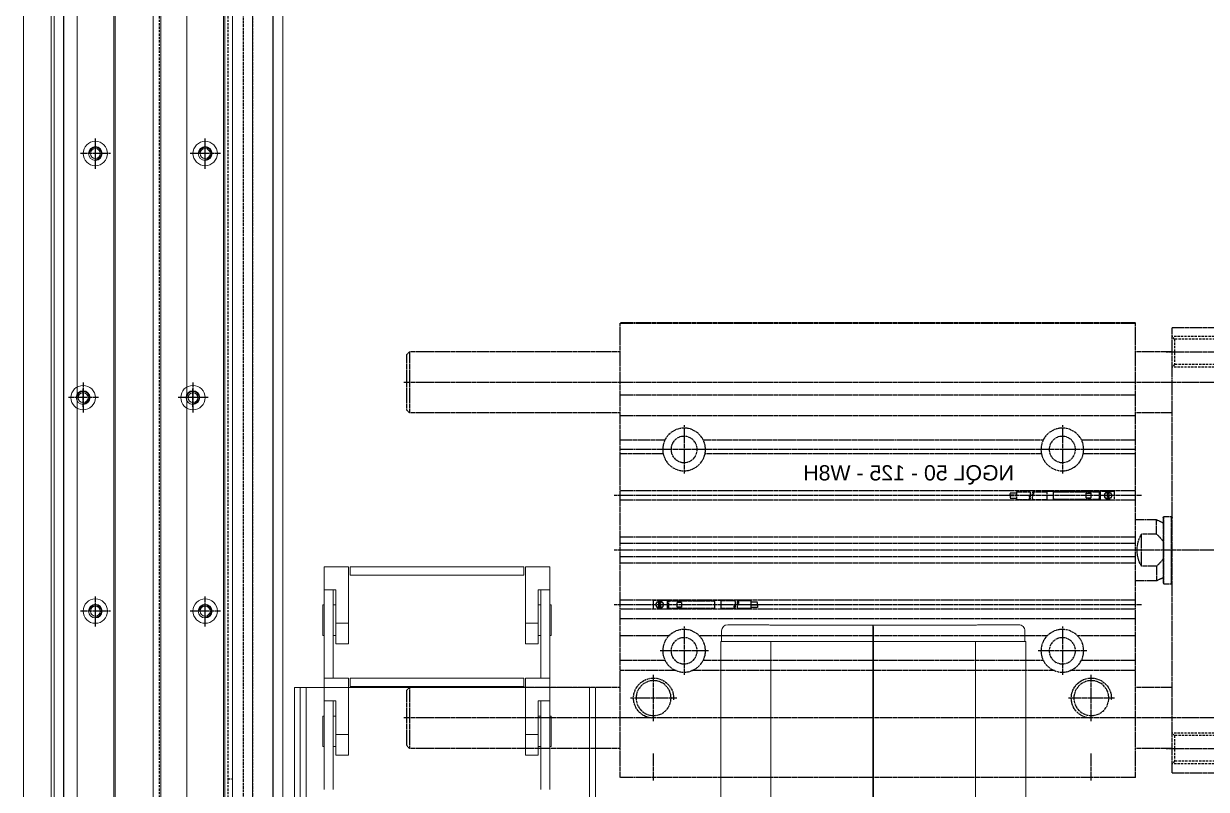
# Model space of a CAD drawing. Header units: millimetres. Extents: x -32759 to 129432, y 390 to 54305.
# Drawn here: x 20307 to 20694.7, y 25898.5 to 26149.5 of the extents above; entities that cross this region are included whole.
import ezdxf

# ---------------------------------------------------------------- set-up
doc = ezdxf.new("R2010")
doc.units = ezdxf.units.MM
doc.linetypes.add('CENTER', pattern=[2, 1.25, -0.25, 0.25, -0.25])
doc.linetypes.add('HIDDEN', pattern=[0.375, 0.25, -0.125])
for name, color, linetype in [('1', 20, 'Continuous'), ('CL', 1, 'CENTER'), ('FL', 3, 'Continuous'), ('HL', 2, 'HIDDEN')]:
    doc.layers.add(name, color=color, linetype=linetype)
doc.layers.add('_BODY', color=7, linetype='Continuous', lineweight=13)
doc.styles.add('ROAMNS', font='romans.shx', dxfattribs={"width": 0.8, "bigfont": 'whgtxt.shx'})
doc.styles.get("Standard").update_dxf_attribs({"font": 'arial.ttf'})
doc.styles.add('한글', font='romans.shx', dxfattribs={"height": 4, "bigfont": 'whgtxt.shx'})
doc.dimstyles.new('20 작은 한덕_도면칫수', dxfattribs={"dimscale": 20, "dimtxt": 3.3, "dimasz": 3.5, "dimexe": 0.65, "dimexo": 1.25, "dimgap": 1, "dimtad": 1, "dimdec": 0, "dimdsep": 46, "dimtxsty": 'ROAMNS', "dimcen": 0, "dimclrd": 7, "dimclre": 7, "dimclrt": 2, "dimadec": 0, "dimazin": 2, "dimtp": 0.1, "dimtm": 0.1, "dimtfac": 0.71, "dimtdec": 0, "dimtmove": 0, "dimatfit": 3, "dimfxl": 1, "dimlwd": -1, "dimlwe": -1, "dimarcsym": 1})

# ---------------------------------------------------------------- blocks, each defined once
blk = doc.blocks.new('*D1345')
at = {"color": 7, "linetype": 'ByBlock', "transparency": 16777216}
for p, q in [((97320.9, 13113.96), (97320.9, 13254.97)), ((98295.9, 13113.96), (98295.9, 13254.97)), ((97390.9, 13241.97), (98225.9, 13241.97))]:
    blk.add_line(p, q, dxfattribs=at)
at = {"color": 7, "transparency": 16777216}
for points in [[(97390.9, 13230.3), (97390.9, 13253.64), (97320.9, 13241.97)], [(98225.9, 13230.3), (98225.9, 13253.64), (98295.9, 13241.97)]]:
    blk.add_solid(points, dxfattribs=at)
at = {"layer": 'Defpoints', "color": 0, "transparency": 16777216}
for p in [(98295.9, 13241.97), (97320.9, 13088.96), (98295.9, 13088.96)]:
    blk.add_point(p, dxfattribs=at)
at = {"color": 2, "transparency": 16777216, "insert": (97917.84, 13188.97), "char_height": 66, "attachment_point": 5, "rotation": 180, "style": 'ROAMNS'}
blk.add_mtext('975', dxfattribs=at)
blk = doc.blocks.new('78E4TWT')
at = {"ltscale": 0.5}
for p, q in [((199299.89, 17897.84), (196019.89, 17897.84)), ((196019.89, 17822.84), (199299.89, 17822.84))]:
    blk.add_line(p, q, dxfattribs=at)
at = {"layer": 'HL', "ltscale": 3}
for p, q in [((196019.89, 17894.64), (199299.89, 17894.64)), ((196019.89, 17826.04), (199299.89, 17826.04))]:
    blk.add_line(p, q, dxfattribs=at)
blk = doc.blocks.new('78544')
blk.add_blockref('78E4TWT', (-6405.58, 4246.21))
blk = doc.blocks.new('R6WRWT')
at = {"ltscale": 0.5}
for p, q in [((208028.26, 17762.34), (205958.26, 17762.34)), ((205958.26, 17687.34), (208028.26, 17687.34))]:
    blk.add_line(p, q, dxfattribs=at)
at = {"layer": 'HL', "ltscale": 3}
for p, q in [((205958.26, 17759.14), (208028.26, 17759.14)), ((205958.26, 17690.54), (208028.26, 17690.54))]:
    blk.add_line(p, q, dxfattribs=at)
blk = doc.blocks.new('574534')
blk.add_blockref('R6WRWT', (-13044.44, 1542.12))
blk = doc.blocks.new('845e5')
at = {"ltscale": 0.5}
for p, q in [((253180.46, 54429.88), (254580.46, 54429.88)), ((253180.46, 54427.88), (254580.46, 54427.88)), ((254580.46, 54331.11), (254580.46, 54429.88)), ((253180.46, 54334.95), (254580.46, 54334.95)), ((253180.46, 54333.04), (254580.46, 54333.04)), ((253180.46, 54331.11), (254580.46, 54331.11))]:
    blk.add_line(p, q, dxfattribs=at)
blk = doc.blocks.new('A$C5B6D2EAE')
for p, q in [((0, 66.4), (0, 74.4)), ((7.45, 74.4), (0, 74.4)), ((7.45, 70.6), (7.45, 74.4)), ((7.45, 74.4), (17.45, 74.4)), ((12.45, 74.8), (22.45, 74.8)), ((12.45, 74.4), (12.45, 74.8)), ((36.45, 74.4), (17.45, 74.4)), ((22.45, 74.4), (22.45, 74.8)), ((17.45, 71.4), (7.45, 71.4)), ((17.45, 70.6), (7.45, 70.6)), ((12.45, 70.6), (12.45, 71.4)), ((17.45, 71.4), (36.45, 71.4)), ((17.45, 70.6), (18.45, 70.6)), ((25.24, 70.6), (18.45, 70.6)), ((18.45, 66.4), (18.45, 70.6)), ((22.45, 70.6), (22.45, 71.4)), ((25.24, 70.6), (25.24, 66.4)), ((0, 66.4), (17.45, 66.4)), ((18.45, 66.4), (17.45, 66.4)), ((18.45, 66.4), (25.24, 66.4)), ((0, 8.9), (0, 65.9)), ((2.7, 65.9), (0, 65.9)), ((2.7, 8.9), (2.7, 65.9)), ((2.7, 8.9), (0, 8.9)), ((0, 0.4), (0, 8.4)), ((0, 8.4), (17.45, 8.4)), ((18.45, 8.4), (17.45, 8.4)), ((18.45, 8.4), (25.24, 8.4)), ((18.45, 8.4), (18.45, 4.2)), ((25.24, 4.2), (25.24, 8.4)), ((17.45, 4.2), (7.45, 4.2)), ((7.45, 4.2), (7.45, 0.4)), ((12.45, 3.4), (12.45, 4.2)), ((17.45, 4.2), (18.45, 4.2)), ((25.24, 4.2), (18.45, 4.2)), ((22.45, 3.4), (22.45, 4.2)), ((7.45, 0.4), (0, 0.4)), ((17.45, 3.4), (7.45, 3.4)), ((7.45, 0.4), (17.45, 0.4)), ((12.45, 0), (12.45, 0.4)), ((12.45, 0), (22.45, 0)), ((17.45, 3.4), (36.45, 3.4)), ((36.45, 0.4), (17.45, 0.4)), ((22.45, 0), (22.45, 0.4))]:
    blk.add_line(p, q)
blk = doc.blocks.new('ydthftf')
at = {"ltscale": 0.5, "xscale": -1}
for p in [(254598.49, 54482.11), (254634.94, 54482.11)]:
    blk.add_blockref('A$C5B6D2EAE', p, dxfattribs=at)
blk = doc.blocks.new('ORDERNO')
at = {"color": 3}
blk.add_attdef('ORDER', (0, 0), '', height=5, dxfattribs=at)
blk = doc.blocks.new('67etet')
at = {"layer": 'CL', "ltscale": 0.5}
blk.add_line((232049.94, 52073.88), (232029.94, 52073.88), dxfattribs=at)
at = {"layer": 'HL', "ltscale": 3}
for p, q in [((232031.94, 52078.88), (232032.75, 52078.07)), ((232031.94, 52078.88), (232047.94, 52078.88)), ((232032.75, 52078.07), (232032.75, 52069.69)), ((232032.75, 52078.07), (232047.13, 52078.07)), ((232047.13, 52078.07), (232047.94, 52078.88)), ((232047.13, 52078.07), (232047.13, 52069.69)), ((232031.94, 52068.88), (232032.75, 52069.69)), ((232032.75, 52069.69), (232047.13, 52069.69)), ((232047.13, 52069.69), (232047.94, 52068.88)), ((232031.94, 52068.88), (232047.94, 52068.88))]:
    blk.add_line(p, q, dxfattribs=at)
blk = doc.blocks.new('UOYTY')
at = {"layer": 'CL', "ltscale": 0.5}
for p, q in [((257131.02, 54485.09), (257131.02, 54216.09)), ((257186.02, 54486.09), (257186.02, 54285.09)), ((257241.02, 54485.09), (257241.02, 54216.09)), ((257113.02, 54468.09), (257113.02, 54484.09)), ((257259.02, 54468.09), (257259.02, 54484.09)), ((257113.02, 54468.09), (257259.02, 54468.09)), ((257121.02, 54468.09), (257121.02, 54456.09)), ((257141.02, 54468.09), (257141.02, 54456.09)), ((257197.02, 54467.79), (257175.02, 54467.79)), ((257175.02, 54465.39), (257197.02, 54465.39)), ((257231.02, 54468.09), (257231.02, 54456.09)), ((257251.02, 54468.09), (257251.02, 54456.09)), ((257196.72, 54465.09), (257175.32, 54465.09)), ((257180.75, 54462.94), (257176.02, 54462.94)), ((257180.75, 54462.94), (257180.75, 54458.09)), ((257191.29, 54462.94), (257191.29, 54458.09)), ((257191.29, 54462.94), (257196.02, 54462.94)), ((257168.12, 54458.09), (257168.12, 54285.09)), ((257180.75, 54458.09), (257191.29, 54458.09)), ((257203.92, 54458.09), (257203.92, 54285.09)), ((257111.52, 54456.09), (257260.52, 54456.09)), ((257111.52, 54456.09), (257111.52, 54287.09)), ((257146.52, 54456.09), (257146.52, 54434.68)), ((257149.8, 54456.09), (257149.8, 54438.3)), ((257157.92, 54456.09), (257157.92, 54437.09)), ((257163.52, 54456.09), (257163.52, 54287.09)), ((257163.52, 54456.09), (257163.52, 54387.09)), ((257166.62, 54456.09), (257166.62, 54287.09)), ((257169.62, 54456.09), (257169.62, 54287.09)), ((257181.72, 54456.09), (257181.72, 54287.09)), ((257183.87, 54456.09), (257183.87, 54287.09)), ((257188.17, 54456.09), (257188.17, 54287.09)), ((257190.32, 54456.09), (257190.32, 54287.09)), ((257202.42, 54456.09), (257202.42, 54287.09)), ((257205.42, 54456.09), (257205.42, 54287.09)), ((257217.62, 54456.09), (257217.62, 54438.95)), ((257219.02, 54456.09), (257219.02, 54439.09)), ((257222.02, 54456.09), (257222.02, 54438.41)), ((257230.06, 54456.09), (257230.06, 54287.09)), ((257236.84, 54456.09), (257236.84, 54287.09)), ((257260.32, 54456.09), (257260.32, 54287.09)), ((257260.52, 54456.09), (257260.52, 54287.09)), ((257137.52, 54449.16), (257137.52, 54434.01)), ((257205.42, 54449.09), (257202.42, 54449.09)), ((257202.42, 54447.09), (257205.42, 54447.09)), ((257202.52, 54427.09), (257202.52, 54449.09)), ((257205.15, 54447.34), (257202.7, 54447.34)), ((257202.7, 54446.84), (257205.15, 54446.84)), ((257205.32, 54427.09), (257205.32, 54449.09)), ((257202.52, 54444.59), (257205.32, 54444.59)), ((257202.72, 54429.39), (257202.72, 54443.89)), ((257204.87, 54444.14), (257202.97, 54444.14)), ((257205.12, 54429.39), (257205.12, 54443.89)), ((257110.52, 54441.59), (257119.52, 54441.59)), ((257129.95, 54441.59), (257145.1, 54441.59)), ((257153.02, 54440.09), (257153.02, 54424.09)), ((257203.17, 54439.89), (257203.17, 54441.39)), ((257204.67, 54441.39), (257203.17, 54441.39)), ((257203.17, 54439.89), (257204.67, 54439.89)), ((257204.67, 54439.89), (257204.67, 54441.39)), ((257219.02, 54440.09), (257219.02, 54424.09)), ((257161.02, 54432.09), (257145.02, 54432.09)), ((257227.02, 54432.09), (257211.02, 54432.09)), ((257146.52, 54429.49), (257146.52, 54310.68)), ((257157.92, 54427.09), (257157.92, 54313.09)), ((257202.42, 54427.09), (257205.42, 54427.09)), ((257202.67, 54422.46), (257202.67, 54427.09)), ((257202.97, 54429.14), (257204.87, 54429.14)), ((257205.17, 54422.46), (257205.17, 54427.09)), ((257149.8, 54425.87), (257149.8, 54314.3)), ((257217.62, 54425.23), (257217.62, 54314.95)), ((257219.02, 54425.09), (257219.02, 54315.09)), ((257222.02, 54425.76), (257222.02, 54314.41)), ((257202.67, 54417.09), (257202.67, 54421.42)), ((257205.17, 54417.09), (257205.17, 54421.42)), ((257205.17, 54417.09), (257202.67, 54417.09)), ((257203.04, 54415.02), (257203.04, 54417.09)), ((257203.84, 54415.02), (257203.04, 54415.02)), ((257203.84, 54417.09), (257203.84, 54415.02)), ((257204, 54417.09), (257204, 54415.02)), ((257204, 54415.02), (257204.8, 54415.02)), ((257204.8, 54415.02), (257204.8, 54417.09)), ((257166.87, 54330.09), (257166.87, 54325.75)), ((257166.87, 54330.09), (257169.37, 54330.09)), ((257168.04, 54332.15), (257167.24, 54332.15)), ((257167.24, 54332.15), (257167.24, 54330.09)), ((257168.04, 54330.09), (257168.04, 54332.15)), ((257168.2, 54332.15), (257169, 54332.15)), ((257168.2, 54330.09), (257168.2, 54332.15)), ((257169, 54332.15), (257169, 54330.09)), ((257169.37, 54330.09), (257169.37, 54325.75)), ((257166.87, 54324.71), (257166.87, 54320.09)), ((257169.37, 54324.71), (257169.37, 54320.09)), ((257169.62, 54320.09), (257166.62, 54320.09)), ((257166.72, 54320.09), (257166.72, 54298.09)), ((257169.07, 54318.04), (257167.17, 54318.04)), ((257169.52, 54320.09), (257169.52, 54298.09)), ((257153.02, 54316.09), (257153.02, 54300.09)), ((257166.92, 54317.79), (257166.92, 54303.29)), ((257169.32, 54317.79), (257169.32, 54303.29)), ((257219.02, 54316.09), (257219.02, 54300.09)), ((257161.02, 54308.09), (257145.02, 54308.09)), ((257167.37, 54307.29), (257167.37, 54305.79)), ((257168.87, 54307.29), (257167.37, 54307.29)), ((257168.87, 54307.29), (257168.87, 54305.79)), ((257227.02, 54308.09), (257211.02, 54308.09)), ((257137.52, 54305.66), (257137.52, 54290.51)), ((257146.52, 54305.49), (257146.52, 54287.09)), ((257157.92, 54303.09), (257157.92, 54287.09)), ((257169.52, 54302.59), (257166.72, 54302.59)), ((257167.17, 54303.04), (257169.07, 54303.04)), ((257167.37, 54305.79), (257168.87, 54305.79)), ((257149.8, 54301.87), (257149.8, 54287.09)), ((257169.62, 54300.09), (257166.62, 54300.09)), ((257169.35, 54300.34), (257166.9, 54300.34)), ((257166.9, 54299.84), (257169.35, 54299.84)), ((257217.62, 54301.23), (257217.62, 54287.09)), ((257219.02, 54301.09), (257219.02, 54287.09)), ((257222.02, 54301.76), (257222.02, 54287.09)), ((257110.52, 54298.09), (257119.52, 54298.09)), ((257129.95, 54298.09), (257145.1, 54298.09)), ((257166.62, 54298.09), (257169.62, 54298.09)), ((257111.52, 54287.09), (257260.52, 54287.09)), ((257121.02, 54287.09), (257121.02, 54218.09)), ((257141.02, 54287.09), (257141.02, 54218.09)), ((257231.02, 54287.09), (257231.02, 54218.09)), ((257251.02, 54287.09), (257251.02, 54218.09)), ((257121.02, 54218.09), (257122.02, 54217.09)), ((257141.02, 54218.09), (257121.02, 54218.09)), ((257140.02, 54217.09), (257141.02, 54218.09)), ((257231.02, 54218.09), (257232.02, 54217.09)), ((257251.02, 54218.09), (257231.02, 54218.09)), ((257250.02, 54217.09), (257251.02, 54218.09)), ((257140.02, 54217.09), (257122.02, 54217.09)), ((257250.02, 54217.09), (257232.02, 54217.09))]:
    blk.add_line(p, q, dxfattribs=at)
for centre, radius in [((257137.52, 54441.59), 5.72), ((257203.92, 54447.09), 1.25), ((257153.02, 54432.09), 7), ((257219.02, 54432.09), 7), ((257153.02, 54432.09), 4.3), ((257219.02, 54432.09), 4.3), ((257153.02, 54308.09), 7), ((257219.02, 54308.09), 7), ((257153.02, 54308.09), 4.3), ((257219.02, 54308.09), 4.3), ((257137.52, 54298.09), 5.72), ((257168.12, 54300.09), 1.25)]:
    blk.add_circle(centre, radius, dxfattribs=at)
for centre, radius, start, end in [((257186.02, 54466.59), 10, 238.2117, 301.7883), ((257137.52, 54441.59), 6.57, 185.973, 95.973), ((257203.92, 54447.09), 1.12, 12.8396, 167.1604), ((257203.92, 54447.09), 1.12, 192.8396, 347.1604), ((257202.97, 54443.89), 0.25, 90, 180), ((257204.87, 54443.89), 0.25, 0, 90), ((257202.97, 54429.39), 0.25, 180, 270), ((257204.87, 54429.39), 0.25, 270, 0), ((257203.3, 54423.55), 1.25, 240, 300), ((257203.3, 54420.34), 1.25, 60, 120), ((257203.3, 54422.51), 1.25, 240, 300), ((257204.55, 54421.38), 1.25, 60, 120), ((257204.55, 54423.55), 1.25, 240, 300), ((257204.55, 54420.34), 1.25, 60, 120), ((257168.75, 54324.67), 1.25, 60, 120), ((257167.5, 54326.83), 1.25, 240, 300), ((257167.5, 54323.63), 1.25, 60, 120), ((257167.5, 54325.79), 1.25, 240, 300), ((257168.75, 54326.83), 1.25, 240, 300), ((257168.75, 54323.63), 1.25, 60, 120), ((257167.17, 54317.79), 0.25, 90, 180), ((257169.07, 54317.79), 0.25, 0, 90), ((257137.52, 54298.09), 6.57, 185.973, 95.973), ((257167.17, 54303.29), 0.25, 180, 270), ((257169.07, 54303.29), 0.25, 270, 0), ((257168.12, 54300.09), 1.12, 12.8396, 167.1604), ((257168.12, 54300.09), 1.12, 192.8396, 347.1604)]:
    blk.add_arc(centre, radius, start, end, dxfattribs=at)
for points in [[(257175.02, 54467.79), (257175.32, 54468.09)], [(257175.02, 54465.39), (257175.02, 54467.79)], [(257175.32, 54465.09), (257175.02, 54465.39)], [(257197.02, 54467.79), (257196.72, 54468.09)], [(257196.72, 54465.09), (257197.02, 54465.39)], [(257197.02, 54465.39), (257197.02, 54467.79)], [(257176.02, 54462.94), (257177.02, 54465.09)], [(257176.02, 54456.09), (257176.02, 54462.94)], [(257196.02, 54462.94), (257195.02, 54465.09)], [(257196.02, 54456.09), (257196.02, 54462.94)]]:
    blk.add_open_spline(points, degree=1, dxfattribs=at)
for points in [[(257183.06, 54465.09), (257182.65, 54464.76), (257181.82, 54464.12), (257181.11, 54463.34), (257180.75, 54462.94)], [(257188.98, 54465.09), (257189.39, 54464.76), (257190.22, 54464.12), (257190.93, 54463.34), (257191.29, 54462.94)]]:
    blk.add_open_spline(points, degree=3, knots=[0, 0, 0, 0, 0.496173, 1, 1, 1, 1], dxfattribs=at)
at = {"layer": 'CL', "ltscale": 0.5, "rotation": 270}
for p in [(205047.14, 286516.03), (205177.14, 286516.03)]:
    blk.add_blockref('67etet', p, dxfattribs=at)
blk.add_blockref('ORDERNO', (257208.86, 54416.23), dxfattribs=at).add_auto_attribs({'ORDER': 'NGQL 50 - 125 - W8H'})
blk = doc.blocks.new('y8w3rww')
at = {"color": 0, "linetype": 'Continuous', "lineweight": 15}
for p, q in [((217517.87, 51908.81), (216052.87, 51908.81)), ((217519.5, 51908.51), (217517.87, 51908.51)), ((217517.87, 51905.81), (217517.87, 51908.51)), ((217523.37, 51906.51), (217523.37, 51896.31)), ((217517.87, 51905.81), (217517.87, 51892.35)), ((217517.87, 51892.35), (217517.87, 51890.81)), ((217517.87, 51826.82), (217517.87, 51890.81)), ((217523.29, 51830.31), (217523.29, 51887.31)), ((217517.87, 51826.82), (217517.87, 51825.27)), ((217517.87, 51811.81), (217517.87, 51825.27)), ((217523.37, 51821.32), (217523.37, 51811.11)), ((217517.87, 51809.11), (217517.87, 51811.81)), ((217517.87, 51808.81), (216052.87, 51808.81)), ((217519.5, 51809.11), (217517.87, 51809.11))]:
    blk.add_line(p, q, dxfattribs=at)
at = {"color": 0}
for p, q in [((217402.87, 51908.81), (217517.87, 51908.81)), ((217517.87, 51908.81), (217517.87, 51808.81)), ((217517.87, 51892.35), (217402.87, 51892.35)), ((217517.87, 51825.27), (217402.87, 51825.27)), ((217517.87, 51808.81), (217402.87, 51808.81))]:
    blk.add_line(p, q, dxfattribs=at)
at = {"color": 0, "linetype": 'Continuous', "lineweight": 15}
for centre, start, end in [((217521.37, 51906.51), 359.83, 90.0002), ((217521.37, 51811.11), 269.9999, 359.8878)]:
    blk.add_arc(centre, 2, start, end, dxfattribs=at)
for points, knots in [([(217521.33, 51908.51), (217521.34, 51908.51), (217521.37, 51908.51), (217521.08, 51908.51), (217520.5, 51908.51), (217519.83, 51908.51), (217519.5, 51908.51)], [0, 0, 0, 0, 0.124608, 0.416456, 0.708154, 1, 1, 1, 1]), ([(217523.29, 51887.31), (217523.29, 51887.9), (217523.29, 51888.49), (217523.29, 51889.63), (217523.3, 51890.21), (217523.3, 51891.29), (217523.31, 51891.8), (217523.31, 51892.54), (217523.32, 51892.78), (217523.32, 51893.23), (217523.32, 51893.45), (217523.33, 51894.07), (217523.33, 51894.45), (217523.34, 51895.11), (217523.35, 51895.39), (217523.35, 51895.73), (217523.36, 51895.83), (217523.36, 51896), (217523.36, 51896.07), (217523.36, 51896.25), (217523.37, 51896.31), (217523.37, 51896.31)], [0, 0, 0, 0, 0.125, 0.125, 0.25, 0.25, 0.375, 0.375, 0.4375, 0.4375, 0.5, 0.5, 0.625, 0.625, 0.75, 0.75, 0.8125, 0.8125, 0.875, 0.875, 1, 1, 1, 1]), ([(217523.37, 51821.31), (217523.37, 51821.31), (217523.36, 51821.37), (217523.36, 51821.55), (217523.36, 51821.62), (217523.36, 51821.79), (217523.35, 51821.89), (217523.35, 51822.23), (217523.34, 51822.51), (217523.34, 51823), (217523.33, 51823.18), (217523.33, 51823.55), (217523.33, 51823.75), (217523.32, 51824.38), (217523.32, 51824.84), (217523.31, 51825.82), (217523.3, 51826.34), (217523.3, 51827.15), (217523.3, 51827.43), (217523.29, 51827.99), (217523.29, 51828.56), (217523.29, 51829.14), (217523.29, 51829.72), (217523.29, 51830.02), (217523.29, 51830.31)], [0, 0, 0, 0, 0.125, 0.125, 0.1875, 0.1875, 0.25, 0.25, 0.375, 0.375, 0.4375, 0.4375, 0.5, 0.5, 0.625, 0.625, 0.75, 0.75, 0.8125, 0.8125, 0.875, 0.9375, 0.9375, 1, 1, 1, 1]), ([(217519.5, 51809.11), (217519.77, 51809.11), (217520.31, 51809.11), (217520.87, 51809.11), (217521.22, 51809.11), (217521.39, 51809.11), (217521.35, 51809.11), (217521.34, 51809.11)], [0, 0, 0, 0, 0.234016, 0.468032, 0.702353, 0.936674, 1, 1, 1, 1])]:
    blk.add_open_spline(points, degree=3, knots=knots, dxfattribs=at)
at = {"layer": '1', "color": 2}
for p, q in [((216042.87, 51858.81), (217523.29, 51858.81)), ((217522.87, 51858.81), (217397.87, 51858.81))]:
    blk.add_line(p, q, dxfattribs=at)
blk = doc.blocks.new('68w3rwt')
for name, p in [('UOYTY', (-40230.55, 0)), ('845e5', (-37669.98, -150.79)), ('ydthftf', (-37684.98, -292.42))]:
    blk.add_blockref(name, p)
at = {"color": 0}
blk.add_blockref('y8w3rww', (-592.39, 2511.28), dxfattribs=at)
blk = doc.blocks.new('r6qq3rwq')
at = {"ltscale": 0.5}
for radius in [4, 2.25]:
    blk.add_circle((157631.76, 30506.04), radius, dxfattribs=at)
at = {"layer": 'CL', "ltscale": 0.5}
for p, q in [((157631.76, 30511.04), (157631.76, 30501.04)), ((157626.76, 30506.04), (157636.76, 30506.04))]:
    blk.add_line(p, q, dxfattribs=at)
blk = doc.blocks.new('6tuerte')
at = {"ltscale": 0.5}
for p, q in [((158864.39, 29430.98), (159824.39, 29430.98)), ((158864.39, 29418.98), (159824.39, 29418.98))]:
    blk.add_line(p, q, dxfattribs=at)
for p in [(1862.63, -1081.07), (2012.63, -1081.07)]:
    blk.add_blockref('r6qq3rwq', p)
blk = doc.blocks.new('ryuere')
at = {"layer": 'HL', "ltscale": 3}
for p, q in [((-17901.74, 10665.66), (-17901.74, 10667.16)), ((-17841.74, 10665.66), (-17841.74, 10667.16))]:
    blk.add_line(p, q, dxfattribs=at)
blk = doc.blocks.new('tirru')
at = {"layer": 'CL'}
for p, q in [((-18451.74, 9463.76), (-18451.74, 9453.94)), ((-18456.65, 9458.85), (-18446.82, 9458.85))]:
    blk.add_line(p, q, dxfattribs=at)
at = {"layer": 'HL', "ltscale": 3}
blk.add_circle((-18451.74, 9458.85), 4, dxfattribs=at)
blk = doc.blocks.new('r66uru')
at = {"layer": 'CL'}
blk.add_line((-18386.74, 10633.16), (-18386.74, 10639.16), dxfattribs=at)
at = {"layer": 'HL', "ltscale": 3}
for p, q in [((-18399.24, 10635.16), (-18399.24, 10637.16)), ((-18374.24, 10635.16), (-18374.24, 10637.16))]:
    blk.add_line(p, q, dxfattribs=at)
blk = doc.blocks.new('fjffj')
at = {"layer": 'HL', "ltscale": 3}
for p, q in [((-18321.74, 10635.16), (-18321.74, 10637.16)), ((-17921.74, 10635.16), (-17921.74, 10637.16))]:
    blk.add_line(p, q, dxfattribs=at)
blk = doc.blocks.new('tyrttet')
blk.add_circle((200207.9, 17418.07), 6.6)
at = {"layer": 'CL'}
for p, q in [((200207.9, 17426.17), (200207.9, 17409.97)), ((200199.8, 17418.07), (200216, 17418.07))]:
    blk.add_line(p, q, dxfattribs=at)
blk = doc.blocks.new('trtete')
for p, q in [((200122.9, 17402.07), (200122.9, 17428.07)), ((200122.9, 17428.07), (200622.9, 17428.07)), ((200622.9, 17402.07), (200622.9, 17428.07)), ((200122.9, 17402.07), (200622.9, 17402.07))]:
    blk.add_line(p, q)
at = {"layer": 'HL', "ltscale": 3}
for p, q in [((200164.9, 17404.07), (200164.9, 17428.07)), ((200580.9, 17404.07), (200580.9, 17428.07)), ((200124.9, 17404.07), (200124.9, 17426.57)), ((200124.9, 17426.57), (200620.9, 17426.57)), ((200163.4, 17404.07), (200163.4, 17426.57)), ((200582.4, 17404.07), (200582.4, 17426.57)), ((200620.9, 17404.07), (200620.9, 17426.57)), ((200124.9, 17404.07), (200620.9, 17404.07))]:
    blk.add_line(p, q, dxfattribs=at)
at = {"xscale": -1}
for name, p in [('ryuere', (182336.17, 6760.91)), ('r66uru', (182151.17, 6766.91))]:
    blk.add_blockref(name, p, dxfattribs=at)
for name, p in [('ryuere', (218409.64, 6760.91)), ('tirru', (218606.14, 7960.23)), ('tirru', (218657.14, 7960.23)), ('tirru', (218997.14, 7960.23)), ('tirru', (219043.14, 7960.23)), ('tyrttet', (0, -3)), ('tyrttet', (330, -3)), ('r66uru', (218594.64, 6766.91)), ('fjffj', (218494.64, 6766.91))]:
    blk.add_blockref(name, p)
blk = doc.blocks.new('tu7yett')
at = {"ltscale": 0.5}
for radius in [9.5, 6.83, 6.33]:
    blk.add_circle((203705.95, 14336.91), radius, dxfattribs=at)
at = {"layer": 'CL', "ltscale": 0.5}
for p, q in [((203705.95, 14347.41), (203705.95, 14326.41)), ((203695.45, 14336.91), (203716.45, 14336.91))]:
    blk.add_line(p, q, dxfattribs=at)
at = {"layer": 'FL', "ltscale": 0.5}
blk.add_circle((203705.95, 14336.91), 3.32, dxfattribs=at)
at = {"layer": 'HL', "ltscale": 0.5}
blk.add_circle((203705.95, 14336.91), 4, dxfattribs=at)
blk = doc.blocks.new('uiorwe')
blk.add_circle((-18255.47, 8800.93), 2.75)
at = {"layer": 'CL'}
for p, q in [((-18255.47, 8795.18), (-18255.47, 8806.68)), ((-18261.22, 8800.93), (-18249.72, 8800.93))]:
    blk.add_line(p, q, dxfattribs=at)
at = {"layer": 'HL', "ltscale": 3}
blk.add_circle((-18255.47, 8800.93), 4.75, dxfattribs=at)
blk = doc.blocks.new('tyuwtt')
at = {"layer": 'CL'}
blk.add_line((-18535.92, 8734.93), (-18528.92, 8734.93), dxfattribs=at)
at = {"layer": 'HL', "ltscale": 3}
for p, q in [((-18534.42, 8738.93), (-18530.42, 8738.93)), ((-18534.42, 8730.93), (-18530.42, 8730.93))]:
    blk.add_line(p, q, dxfattribs=at)
blk = doc.blocks.new('RERE')
at = {"layer": 'CL'}
blk.add_line((201660.76, 16292.72), (201667.76, 16292.72), dxfattribs=at)
at = {"layer": 'HL', "ltscale": 3}
for p, q in [((201662.26, 16298.72), (201666.26, 16298.72)), ((201662.26, 16286.72), (201666.26, 16286.72))]:
    blk.add_line(p, q, dxfattribs=at)
blk = doc.blocks.new('R6UEWT')
at = {"ltscale": 0.5}
for p, q in [((201575.56, 16344.32), (201575.56, 16374.32)), ((201635.56, 16374.32), (201575.56, 16374.32)), ((201635.56, 16344.32), (201635.56, 16374.32)), ((201635.56, 16344.32), (201575.56, 16344.32))]:
    blk.add_line(p, q, dxfattribs=at)
at = {"layer": 'HL', "ltscale": 3}
for p, q in [((201595.56, 16370.32), (201595.56, 16374.32)), ((201615.56, 16370.32), (201615.56, 16374.32)), ((201635.56, 16370.32), (201575.56, 16370.32)), ((201635.56, 16348.32), (201575.56, 16348.32)), ((201595.56, 16344.32), (201595.56, 16348.32)), ((201615.56, 16344.32), (201615.56, 16348.32))]:
    blk.add_line(p, q, dxfattribs=at)
at = {"extrusion": (0, 0, -1), "zscale": -1, "rotation": 270}
blk.add_blockref('tyuwtt', (-210340.49, -2160.1), dxfattribs=at)
for p in [(219838.03, 7558.39), (219884.03, 7558.39)]:
    blk.add_blockref('uiorwe', p)
at = {"rotation": 90}
blk.add_blockref('RERE', (217898.28, -185317.94), dxfattribs=at)
blk = doc.blocks.new('UTREE')
at = {"ltscale": 0.5}
h = blk.add_hatch(dxfattribs=at)
h.set_pattern_fill('ANSI31', color=1, style=0)
h.paths.add_polyline_path([(201430.48, 16367.01), (201438.48, 16367.01), (201438.48, 16367.61), (201439.83, 16367.61), (201439.83, 16367.01), (201443.48, 16367.01), (201443.48, 16375.51), (201441.98, 16375.51), (201440.98, 16374.51), (201440.98, 16370.51), (201427.98, 16370.51), (201427.98, 16374.51), (201426.98, 16375.51), (201425.48, 16375.51), (201425.48, 16364.91), (201430.48, 16364.91)])
h.paths.add_polyline_path([(201440.98, 16337.51), (201440.98, 16333.51), (201441.98, 16332.51), (201443.48, 16332.51), (201443.48, 16341.01), (201439.83, 16341.01), (201439.83, 16340.41), (201438.48, 16340.41), (201438.48, 16341.01), (201430.48, 16341.01), (201430.48, 16343.11), (201425.48, 16343.11), (201425.48, 16332.51), (201426.98, 16332.51), (201427.98, 16333.51), (201427.98, 16337.51)])
for p, q in [((201425.48, 16375.51), (201425.48, 16332.51)), ((201426.98, 16375.51), (201425.48, 16375.51)), ((201427.98, 16374.51), (201426.98, 16375.51)), ((201427.98, 16374.51), (201427.98, 16370.51)), ((201441.98, 16375.51), (201440.98, 16374.51)), ((201440.98, 16374.51), (201440.98, 16370.51)), ((201441.98, 16375.51), (201443.48, 16375.51)), ((201443.48, 16375.51), (201443.48, 16332.51)), ((201440.98, 16370.51), (201427.98, 16370.51)), ((201430.48, 16367.01), (201430.48, 16341.01)), ((201438.48, 16367.01), (201430.48, 16367.01)), ((201438.48, 16367.61), (201438.48, 16340.41)), ((201438.48, 16367.61), (201439.83, 16367.61)), ((201439.83, 16367.61), (201439.83, 16340.41)), ((201443.48, 16367.01), (201439.83, 16367.01)), ((201430.48, 16364.91), (201425.48, 16364.91)), ((201430.48, 16343.11), (201425.48, 16343.11)), ((201438.48, 16341.01), (201430.48, 16341.01)), ((201438.48, 16340.41), (201439.83, 16340.41)), ((201443.48, 16341.01), (201439.83, 16341.01)), ((201427.98, 16337.51), (201427.98, 16333.51)), ((201440.98, 16337.51), (201427.98, 16337.51)), ((201440.98, 16337.51), (201440.98, 16333.51)), ((201426.98, 16332.51), (201425.48, 16332.51)), ((201427.98, 16333.51), (201426.98, 16332.51)), ((201440.98, 16333.51), (201441.98, 16332.51)), ((201441.98, 16332.51), (201443.48, 16332.51))]:
    blk.add_line(p, q, dxfattribs=at)
at = {"layer": 'CL', "ltscale": 0.5}
blk.add_line((201446.48, 16354.01), (201422.48, 16354.01), dxfattribs=at)
blk = doc.blocks.new('67etrre')
at = {"color": 1, "ltscale": 0.5}
for p, q in [((306759.48, 12561.86), (306752.48, 12561.86)), ((306751.98, 12561.36), (306751.98, 12536.36)), ((306753.67, 12559.19), (306751.98, 12559.19)), ((306759.98, 12559.19), (306758.29, 12559.19)), ((306759.98, 12536.36), (306759.98, 12561.36)), ((306753.67, 12556.53), (306751.98, 12556.53)), ((306759.98, 12556.53), (306758.29, 12556.53)), ((306752.48, 12553.86), (306759.48, 12553.86)), ((306759.48, 12543.86), (306752.48, 12543.86)), ((306753.67, 12541.19), (306751.98, 12541.19)), ((306753.67, 12538.53), (306751.98, 12538.53)), ((306759.98, 12541.19), (306758.29, 12541.19)), ((306759.98, 12538.53), (306758.29, 12538.53)), ((306752.48, 12535.86), (306759.48, 12535.86))]:
    blk.add_line(p, q, dxfattribs=at)
for centre in [(306755.98, 12557.86), (306755.98, 12539.86)]:
    blk.add_circle(centre, 2.67, dxfattribs=at)
for centre, start, end in [((306752.48, 12561.36), 90, 180), ((306759.48, 12561.36), 0, 90), ((306752.48, 12554.36), 180, 270), ((306759.48, 12554.36), 270, 0), ((306752.48, 12543.36), 90, 180), ((306759.48, 12543.36), 0, 90), ((306752.48, 12536.36), 180, 270), ((306759.48, 12536.36), 270, 0)]:
    blk.add_arc(centre, 0.5, start, end, dxfattribs=at)
at = {"layer": 'CL', "ltscale": 0.5}
blk.add_line((306750.98, 12548.86), (306760.98, 12548.86), dxfattribs=at)
at = {"ltscale": 0.5, "style": '한글'}
blk.add_text('6000zz', height=4, rotation=90, dxfattribs=at).set_placement((306757.88, 12541.03))
blk = doc.blocks.new('7UERE')
at = {"ltscale": 0.5}
for p, q in [((201578.54, 16473.57), (201579.04, 16474.07)), ((201589.04, 16474.07), (201579.04, 16474.07)), ((201579.04, 16474.07), (201579.04, 16462.07)), ((201589.04, 16462.07), (201589.04, 16474.07)), ((201578.54, 16473.57), (201578.54, 16462.57)), ((201604.54, 16473.07), (201589.04, 16473.07)), ((201578.54, 16462.57), (201579.04, 16462.07)), ((201604.54, 16463.07), (201589.04, 16463.07)), ((201589.04, 16462.07), (201579.04, 16462.07))]:
    blk.add_line(p, q, dxfattribs=at)
for p, q in [((201604.54, 16473.07), (201604.54, 16463.07)), ((201604.54, 16472.07), (201608.04, 16472.07)), ((201608.04, 16472.07), (201608.54, 16471.57)), ((201608.04, 16472.07), (201608.04, 16464.07)), ((201608.54, 16471.57), (201608.54, 16464.57)), ((201604.54, 16464.07), (201608.04, 16464.07)), ((201608.54, 16464.57), (201608.04, 16464.07))]:
    blk.add_line(p, q)
at = {"layer": 'CL'}
blk.add_line((201576.04, 16468.07), (201611.04, 16468.07), dxfattribs=at)
blk = doc.blocks.new('YURTETT')
at = {"ltscale": 0.5}
for p, q in [((201630.72, 16474.57), (201637.22, 16474.57)), ((201630.72, 16474.57), (201630.72, 16461.57)), ((201637.22, 16474.57), (201637.22, 16461.57)), ((201630.72, 16461.57), (201637.22, 16461.57))]:
    blk.add_line(p, q, dxfattribs=at)
at = {"layer": 'CL', "ltscale": 0.5}
blk.add_line((201628.72, 16468.07), (201639.22, 16468.07), dxfattribs=at)
at = {"layer": 'HL', "ltscale": 3}
for p, q in [((201630.72, 16473.07), (201637.22, 16473.07)), ((201630.72, 16463.07), (201637.22, 16463.07))]:
    blk.add_line(p, q, dxfattribs=at)
blk = doc.blocks.new('5YWWWE')
blk.add_blockref('R6UEWT', (-68.47, 300.44))
at = {"rotation": 90}
for name, p in [('7UERE', (218005.16, -184933.78)), ('YURTETT', (218005.16, -184966.45)), ('67etrre', (214085.95, -290096.22))]:
    blk.add_blockref(name, p, dxfattribs=at)
at = {"color": 1, "rotation": 90}
blk.add_blockref('UTREE', (217891.1, -184774.72), dxfattribs=at)
blk = doc.blocks.new('TYEWRW')
at = {"ltscale": 0.5}
blk.add_circle((316722.34, 32394.14), 2.07, dxfattribs=at)
at = {"color": 1, "ltscale": 0.5}
blk.add_arc((316722.34, 32394.14), 2.5, 270, 180, dxfattribs=at)
at = {"layer": 'CL', "ltscale": 0.5}
for p, q in [((316722.34, 32397.64), (316722.34, 32390.64)), ((316718.84, 32394.14), (316725.84, 32394.14))]:
    blk.add_line(p, q, dxfattribs=at)
blk = doc.blocks.new('trwew')
at = {"ltscale": 0.5}
for p, q in [((201573.06, 16182.91), (201573.06, 16152.91)), ((201573.06, 16182.91), (201638.06, 16182.91)), ((201638.06, 16182.91), (201638.06, 16152.91)), ((201573.06, 16152.91), (201638.06, 16152.91))]:
    blk.add_line(p, q, dxfattribs=at)
for p in [(-115139.78, -16226.23), (-115093.78, -16226.23)]:
    blk.add_blockref('TYEWRW', p)
blk = doc.blocks.new('6qwrqr')
for name, p in [('5YWWWE', (573.84, -331.06)), ('5YWWWE', (964.84, -331.06)), ('trwew', (505.38, 160.79)), ('trwew', (896.38, 160.79)), ('trtete', (1933.53, -1090.37)), ('tu7yett', (-1564.52, 1987.8)), ('tu7yett', (-1234.52, 1987.8))]:
    blk.add_blockref(name, p)
blk = doc.blocks.new('5TU7WRRW')
at = {"color": 6, "ltscale": 0.5}
for radius in [4, 2.25]:
    blk.add_circle((205051.57, 17515.02), radius, dxfattribs=at)
at = {"layer": 'CL', "ltscale": 0.5}
for p, q in [((205051.57, 17520.02), (205051.57, 17510.02)), ((205046.57, 17515.02), (205056.57, 17515.02))]:
    blk.add_line(p, q, dxfattribs=at)
blk = doc.blocks.new('56uewwr')
at = {"color": 6}
for p, q in [((161145.25, 27256.1), (160185.25, 27256.1)), ((161145.25, 27247.1), (160185.25, 27247.1)), ((161145.25, 27226.1), (160185.25, 27226.1)), ((161145.25, 27211.1), (160185.25, 27211.1)), ((161145.25, 27190.1), (160185.25, 27190.1)), ((161145.25, 27181.1), (160185.25, 27181.1))]:
    blk.add_line(p, q, dxfattribs=at)
at = {"color": 6, "xscale": -1}
for p in [(365936.81, 9721.58), (365936.81, 9685.58)]:
    blk.add_blockref('5TU7WRRW', p, dxfattribs=at)
blk = doc.blocks.new('r6wr3wr')
for name, p in [('6qwrqr', (-43372.97, 17191.16)), ('56uewwr', (-1961.79, 6279.26))]:
    blk.add_blockref(name, p)
blk = doc.blocks.new('t7uyryry')
at = {"ltscale": 0.5}
blk.add_line((159261.46, 31250.74), (157185.46, 31250.74), dxfattribs=at)
blk = doc.blocks.new('578wr')
at = {"layer": 'HL', "ltscale": 3}
for p, q in [((159196.46, 28281.3), (157250.46, 28281.3)), ((159196.46, 28278.3), (157250.46, 28278.3))]:
    blk.add_line(p, q, dxfattribs=at)
blk = doc.blocks.new('56urfw')
at = {"ltscale": 0.5}
blk.add_circle((157533.11, 30589.18), 1.62, dxfattribs=at)
at = {"color": 1, "ltscale": 0.5}
blk.add_arc((157533.11, 30589.18), 2, 270, 180, dxfattribs=at)
at = {"layer": 'CL', "ltscale": 0.5}
for p, q in [((157533.11, 30592.18), (157533.11, 30586.18)), ((157530.11, 30589.18), (157536.11, 30589.18))]:
    blk.add_line(p, q, dxfattribs=at)
blk = doc.blocks.new('rtuw3rwr')
at = {"layer": 'HL', "ltscale": 3}
for p, q in [((159196.46, 28803.38), (157250.46, 28803.38)), ((159196.46, 28800.38), (157250.46, 28800.38))]:
    blk.add_line(p, q, dxfattribs=at)
for p in [(1320.35, -1801.3), (1470.35, -1801.3), (1320.35, -1837.3), (1470.35, -1837.3)]:
    blk.add_blockref('56urfw', p)
blk = doc.blocks.new('rturtey')
at = {"layer": 'HL', "ltscale": 3}
for p, q in [((156812.23, 25141.89), (154742.23, 25141.89)), ((156812.23, 25138.89), (154742.23, 25138.89))]:
    blk.add_line(p, q, dxfattribs=at)
for p in [(-1055.88, -5466.79), (-1055.88, -5502.79)]:
    blk.add_blockref('56urfw', p)
blk = doc.blocks.new('56wer')
for name, p in [('rturtey', (0, 4455.79)), ('t7uyryry', (-2446.23, -1653.07)), ('578wr', (-2446.23, 1316.37)), ('rtuw3rwr', (-2446.23, 794.3))]:
    blk.add_blockref(name, p)
blk = doc.blocks.new('5uwerwt')
for name, p in [('56wer', (0, 2502.8)), ('r6wr3wr', (-2446.23, -1434.88)), ('6tuerte', (-3087.15, 2660.01)), ('6tuerte', (-3087.15, 2624.01))]:
    blk.add_blockref(name, p)
blk = doc.blocks.new('y8e5ey')
at = {"rotation": 90}
for name, p in [('5uwerwt', (130331.376, -143723.274)), ('78544', (120364.948, -179805.35)), ('574534', (117525.357, -181894.861))]:
    blk.add_blockref(name, p, dxfattribs=at)
at = {"color": 0, "rotation": 90}
blk.add_blockref('68w3rwt', (152397.482, -204251.514), dxfattribs=at)
dim = blk.add_linear_dim(base=(98295.895, 13241.97), p1=(97320.895, 13088.96), p2=(98295.895, 13088.96), angle=0, dimstyle='20 작은 한덕_도면칫수')
dim.commit()
dim.dimension.update_dxf_attribs({"geometry": '*D1345', "text_midpoint": (97917.84, 13241.97), "dimtype": 128})
blk = doc.blocks.new('1')
at = {"color": 6, "xscale": -1}
blk.add_blockref('y8e5ey', (100575.763, -6800.077), dxfattribs=at)
blk = doc.blocks.new('sdfgsdfgcxvxbxcv')
blk.add_blockref('1', (266381.038, 132792.991))
blk = doc.blocks.new('2')
at = {"color": 6, "xscale": -1}
blk.add_blockref('y8e5ey', (121155.752, -6800.077), dxfattribs=at)
blk = doc.blocks.new('dfsgxcvbxcbxcvbxcbv')
blk.add_blockref('2', (329352.025, 132259.335))

msp = doc.modelspace()

# ---------------------------------------------------------------- block references
at = {"layer": '_BODY'}
for name in ['sdfgsdfgcxvxbxcv', 'dfsgxcvbxcbxcvbxcbv']:
    msp.add_blockref(name, (-248343.91, -112719.97), dxfattribs=at)

doc.saveas('drawing.dxf')
